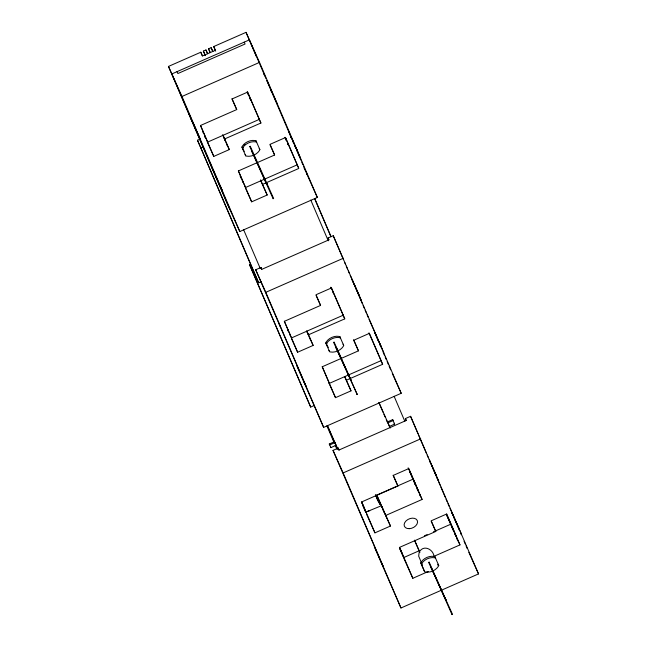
<?xml version="1.0" encoding="UTF-8"?>
<svg xmlns="http://www.w3.org/2000/svg" width="647" height="647" viewBox="0 0 647 647"><rect width="100%" height="100%" fill="white"/><g stroke="black" fill="none" stroke-linecap="round" stroke-linejoin="round"><path stroke-width="0.97" d="M273.074 198.669L273.608 198.443L273.074 198.669L251.982 151.73L252.508 151.503L252.007 151.77M335.817 347.512L336.359 347.342L357.257 394.573L335.825 347.568L336.367 347.39M356.926 394.508L357.451 394.282M452.512 614.375L451.994 614.593L431.064 567.314L452.504 614.327L451.994 614.593M419.094 552.538L418.69 556.161L422.265 564.718M334.151 342.255L333.634 342.425L334.127 342.15L350.868 379.999L333.634 342.425M256.066 140.884L259.843 149.619L259.398 150.573A9.859 6.745 -24.2 0 1 246.701 156.145L245.714 155.83L241.946 147.087L242.382 146.141A9.859 6.745 -24.2 0 1 255.08 140.561L256.066 140.884L256.665 142.194L255.67 141.871A9.859 6.745 -24.2 0 0 242.981 147.451M242.973 147.451L242.536 148.406L241.946 147.087M339.918 336.723L343.686 345.458L343.242 346.412A9.859 6.745 -24.2 0 1 330.544 351.984L329.558 351.669L325.789 342.926L326.234 341.98A9.859 6.745 -24.2 0 1 338.931 336.4L339.918 336.723L340.508 338.033L339.521 337.718M326.824 343.29L326.379 344.244L325.789 342.926M424.602 571.705L420.833 562.971L421.278 562.017A9.859 6.745 -24.2 0 1 433.975 556.444L434.962 556.76L435.552 558.078L434.566 557.754A9.859 6.745 -24.2 0 0 421.868 563.335L421.423 564.281L424.602 571.705L425.589 572.029A9.859 6.745 -24.2 0 0 438.286 566.448L438.731 565.502L434.962 556.76M437.696 565.138L438.14 564.184L438.731 565.502M419.984 550.929C424.602 544.734 433.417 549.78 434.04 556.493M168.471 66.431L200.788 52.229L202.471 55.982L215.402 50.304L213.712 46.552L246.03 32.35L259.528 62.395L317.353 197.456L239.802 231.537L226.296 201.492L168.471 66.431L181.977 96.468L239.802 231.537M205.317 55.634L203.368 51.097L205.956 49.956L207.647 53.709M210.097 52.456L208.544 48.824L211.124 47.684L212.814 51.437M181.977 96.468L259.528 62.395M224.719 138.919L260.911 123.019L247.672 92.092L232.16 98.91L236.729 109.578L200.538 125.478L213.777 156.404L229.289 149.586L223.061 135.231M261.445 281.582L258.671 282.804L255.298 275.29L197.472 140.221L200.238 139.008M207.307 141.458L207.63 142.097L259.334 119.38L247.211 91.559M258.671 282.804L200.845 147.734L203.611 146.513M262.601 184.355L298.793 168.455L285.553 137.528L270.042 144.346L274.611 155.005L238.419 170.913L251.659 201.832L267.171 195.022L260.587 179.866M303.928 381.423L306.217 386.752L255.694 269.775L260.862 267.502L261.703 269.387L328.919 239.851L328.078 237.975L333.245 235.702L401.205 393.295L323.646 427.376L296.933 366.105M323.646 427.376L265.82 292.307L343.371 258.234M308.562 334.758L344.762 318.858L331.523 287.931L316.011 294.749L320.572 305.416L284.381 321.316L297.62 352.243L313.132 345.425L306.913 331.07M331.054 287.405L343.177 315.218L291.473 337.936L284.308 321.252M346.444 380.193L382.644 364.293L369.397 333.367L353.893 340.185L358.454 350.844L322.263 366.752L335.502 397.67L351.014 390.861L344.835 376.603M329.032 382.733L329.355 383.372L381.059 360.654L368.936 332.833M310.681 407.084L249.483 264.51L310.681 407.084L314.377 405.459M330.86 447.603L329.291 443.996L334.467 441.723L336.028 445.33L330.86 447.603L330.431 446.665M334.887 442.661L329.711 444.934L329.291 443.996M392.648 419.636L387.48 421.909L389.421 426.405L394.597 424.133L392.648 419.636L393.077 420.574L387.901 422.847M381.261 562.033L383.542 567.37L333.019 450.393L338.187 448.12L339.036 449.997L406.251 420.461L405.402 418.585L410.578 416.312L478.529 573.913L400.97 607.986L374.257 546.715M400.97 607.986L343.145 472.925L420.704 438.844M385.151 514.349L376.78 495.092L412.972 479.192L409.608 471.356L418.043 490.127M385.895 515.376L422.087 499.468L408.847 468.549L393.336 475.359L397.897 486.026L361.705 501.926L374.945 532.853L390.456 526.035L376.78 495.092M369.712 510.871L369.542 510.491L365.668 512.198L381.342 505.76L390.456 526.035M424.448 535.781L427.157 534.584M433.49 531.802L450.684 524.248L459.968 544.903L433.725 556.436M459.968 544.903L446.729 513.977L431.217 520.795L435.779 531.462L399.587 547.362L412.826 578.289L428.338 571.471M403.542 557.633L419.054 550.815L414.492 540.156L419.741 551.826M249.831 146.618L250.284 146.311L249.791 146.586L266.669 184.136L267.179 183.91L266.669 184.136M351.006 379.708L350.512 379.975M429.139 562.154L428.686 562.469L445.912 600.044L429.171 562.194L428.686 562.469M430.902 567.654L431.403 567.379M446.066 599.793L445.557 600.02M342.853 314.579L343.177 315.218M244.542 185.511L245.189 186.894M266.799 80.398L277.555 104.588M288.764 131.753L289.977 134.447M290.778 136.242L297.644 151.503M292.662 140.674L299.925 156.841M304.227 168.252L305.352 170.751M306.484 173.259L307.228 174.925L305.643 171.229M307.632 175.83L317.353 197.456M350.237 275.339L359.117 295.097M353.327 282.472L352.122 279.771L353.302 282.537M354.135 284.268L361.398 300.426M381.487 347.35L369.057 319.335M244.234 42.136L245.076 44.012L177.86 73.548L177.019 71.663M383.768 352.68L374.896 332.922L378.438 341.252M392.292 373.473L401.205 393.295M285.505 137.916L297.216 164.815L245.512 187.533L238.347 170.84M285.206 137.617L286.419 140.31M287.632 143.003L288.433 144.799M285.473 138.458L286.281 140.253M287.486 142.947L288.295 144.742M297.183 164.864L298.388 167.557M427.166 455.051L428.371 457.752M429.179 459.548L436.442 475.707M438.731 481.036L429.446 460.389L430.231 462.225M449.94 508.202L458.812 527.96M461.101 533.29L451.816 512.634L452.997 515.4M468.808 552.279L478.529 573.913M381.026 360.702L382.644 364.293M446.381 514.066L453.644 530.233M455.925 535.562L446.648 514.907L450.595 524.135M247.761 93.144L248.966 95.829M250.171 98.506L250.971 100.301M250.041 98.473L250.85 100.269M259.253 119.331L260.911 123.019M270.05 144.871L274.611 155.005M394.177 423.195L394.597 424.133M330.803 287.195L331.604 288.983M343.104 315.17L344.762 318.858M353.48 339.788L358.454 350.844M379.142 402.96L390.254 428.007M408.128 467.805L415.762 484.797M386.219 419.668L387.456 422.41M412.972 479.192L422.087 499.468M414.492 482.743L415.722 485.476M431.226 521.32L435.779 531.462M259.245 148.309L259.843 149.619M343.096 344.147L343.686 345.458M231.885 98.797L236.729 109.578M208.544 48.824L210.226 52.577M250.284 146.311L273.608 198.443M316.132 295.533L320.572 305.416M203.368 51.097L205.059 54.849M260.709 180.65L267.171 195.022M393.061 475.246L397.897 486.026M245.124 154.512L245.714 155.83M344.552 376.489L351.014 390.861M328.967 350.35L329.558 351.669M419.054 550.815L419.863 552.611M420.833 562.971L421.423 564.281M229.289 149.586L222.625 134.754M245.601 188.366L251.659 201.832M313.132 345.425L306.662 331.021L308.441 335.146M329.048 383.307L335.502 397.67M399.531 547.588L401.941 552.95M399.401 547.548L404.221 558.28M375.656 495.06L379.935 504.466L376.028 495.23M376.966 498.489L378.147 501.118L375.406 494.85M403.946 558.531L412.826 578.289M204.662 136.121L205.447 137.876L204.703 136.088M207.315 142.033L213.777 156.404M287.802 329.541L288.611 331.337M287.608 329.46L288.441 331.304M289.678 334.07L290.511 335.914M291.571 338.769L297.62 352.243M188.431 112.683L199.996 138.668L190.719 118.013M210.801 164.928L222.366 190.914L220.085 185.584M361.641 502.129L364.059 507.515M361.495 502.072L366.339 512.845M335.696 445.015L337.354 448.711M366.469 513.993L374.945 532.853M197.472 140.221L200.845 147.734M255.694 269.775L265.82 292.307M333.019 450.393L343.145 472.925M322.19 366.679L329.355 383.372M200.465 125.413L207.63 142.097M337.346 447.95L327.487 425.783L334.798 443.049M418.132 491.008L417.315 489.124M342.667 314.685L343.428 316.464M420.388 496.225L419.814 494.882M223.813 137.512L225.366 141.119M386.122 516.597L386.866 518.344M296.108 148.139L298.057 152.635M379.959 343.978L381.9 348.474M258.905 62.063L249.402 39.863L171.843 73.936L229.677 209.005M259.673 63.843L266.038 78.716M266.831 80.568L270.397 88.89M270.632 89.456L272.379 93.516M272.605 94.058L274.352 98.142M274.579 98.651L282.06 116.136M282.278 116.646L284.025 120.73M284.259 121.272L285.998 125.332M286.241 125.898L289.799 134.22M292.573 140.698L293.803 143.561M294.555 145.324L295.776 148.179M296.536 149.95L300.912 160.165M301.688 161.976L302.885 164.783M303.661 166.602L304.858 169.393M333.245 235.702L343.517 259.682M344.705 262.447L345.49 264.3M346.282 266.143L347.463 268.909M348.256 270.753L349.445 273.519M354.087 284.373L355.268 287.131M356.06 288.974L357.241 291.732M358.026 293.576L359.206 296.334M359.999 298.17L362.36 303.694M363.145 305.53L364.326 308.296M365.118 310.131L366.299 312.889M367.084 314.733L368.264 317.491M379.619 344.018L380.412 345.862M383.178 352.316L384.358 355.082M385.151 356.934L386.34 359.7M387.124 361.544L388.313 364.31M389.098 366.153L390.683 369.841M410.578 416.312L418.075 433.838M418.868 435.682L426.373 453.207M431.412 464.983L432.204 466.827M432.989 468.663L434.169 471.428M434.962 473.264L436.143 476.022M436.927 477.866L438.108 480.624M438.901 482.468L440.081 485.226M440.866 487.062L445.201 497.187M445.985 499.023L447.166 501.781M447.959 503.625L449.139 506.383M453.79 517.252L459.321 530.16M460.502 532.934L461.295 534.778M464.061 541.232L465.242 543.998M466.034 545.842L467.215 548.616M246.03 32.35L256.325 56.402M263.458 73.054L264.639 75.828M270.583 89.707L271.772 92.481M289.993 135.037L291.182 137.811M314.838 198.766L331.078 236.697M314.628 198.653L330.868 236.584M285.012 137.261L286.265 140.302M287.405 142.971L288.238 144.912M328.078 237.975L328.87 239.819M405.402 418.585L406.195 420.429M451.388 525.979L453.361 530.589M454.542 533.354L455.803 536.209M456.911 538.894L457.777 540.811M310.778 200.052L328.264 240.789M394.128 396.304L404.828 421.278M247.518 92.739L248.683 95.465M249.896 98.295L250.656 100.075M332.93 292.25L333.577 293.762M413.732 480.972L415.633 485.412M417.153 488.962L417.922 490.741M378.827 402.394L383.105 412.398M383.889 414.217L385.054 416.943M213.712 46.552L215.677 51.145M211.124 47.684L212.685 51.323M205.956 49.956L207.517 53.596M200.788 52.229L202.357 55.901M240.296 176.186L241.064 177.965M242.204 180.634L242.965 182.405M309.217 336.958L310.172 339.206M240.207 176.097L240.983 177.917M381.342 505.76L382.102 507.531M382.862 509.31L384.011 511.979M400.056 549.473L401.221 552.19M401.997 554.01L403.154 556.727M287.405 329.258L288.166 331.038M202.713 131.576L203.49 133.395M362.571 505.072L365.725 512.432M243.563 229.588L260.256 268.473M335.583 444.869L337.524 449.414M326.864 425.807L334.046 442.491M335.178 445.241L336.82 448.969M194.868 127.063L196.429 130.67M278.711 322.902L280.28 326.509M226.329 143.367L227.493 146.117M326.775 343.169A9.859 6.745 -24.2 0 1 339.465 337.588M328.474 347.269A7.06 4.836 -24.2 0 1 328.199 347.083M327.722 346.663A7.06 4.836 -24.2 0 1 327.18 345.919M327.05 345.644A7.06 4.836 -24.2 0 1 326.8 343.808M244.356 151.244A7.06 4.836 -24.2 0 1 243.013 149.222M242.957 148.923A7.06 4.836 -24.2 0 1 242.957 147.969M244.081 145.349A7.06 4.836 -24.2 0 1 244.323 145.041M244.598 144.734A7.06 4.836 -24.2 0 1 244.881 144.443M291.854 138.879L290.64 136.185L291.829 138.951M261.655 269.346L260.862 267.502L261.655 269.354M338.979 449.964L338.187 448.12L338.979 449.964M409.252 528.68A7.06 4.836 -24.2 0 0 417.299 520.576A7.06 4.836 -24.2 0 0 405.96 520.989A7.06 4.836 -24.2 0 0 409.252 528.68"/></g></svg>
